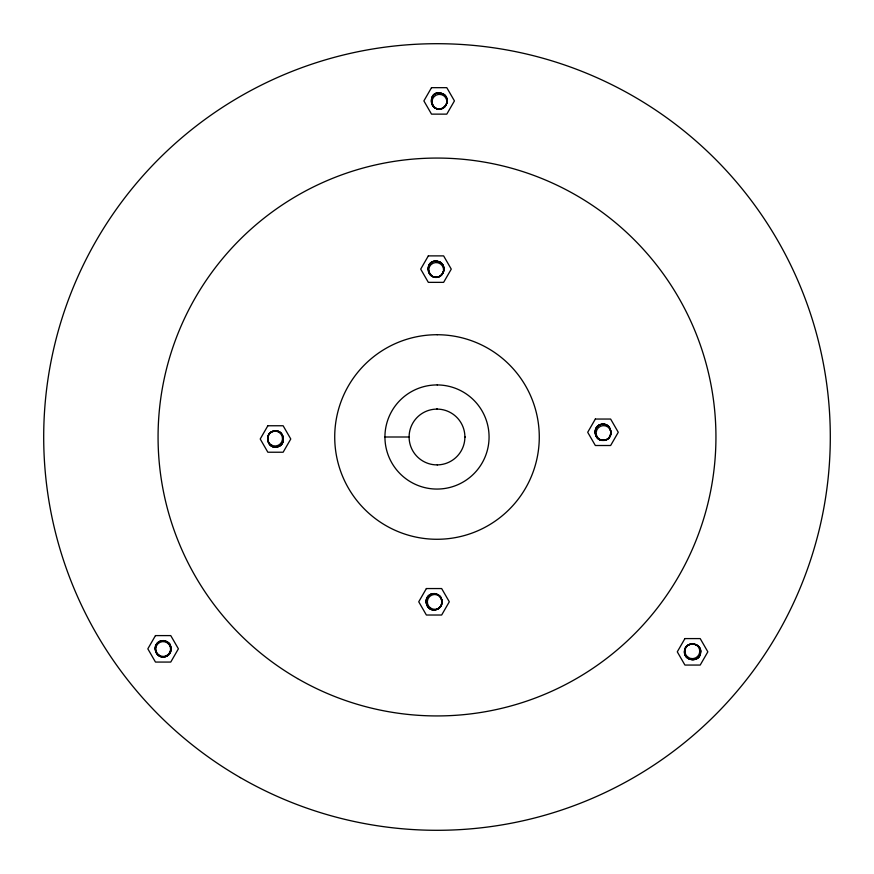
<?xml version="1.0" encoding="UTF-8"?>
<svg xmlns="http://www.w3.org/2000/svg" width="874" height="874" viewBox="0 0 874 874"><rect width="100%" height="100%" fill="white"/><g stroke="black" fill="none" stroke-linecap="round" stroke-linejoin="round"><path stroke-width="1.31" d="M700.314 653.905C703.723 642.598 684.189 640.019 684.528 651.829C684.069 662.186 701.057 662.186 700.609 651.829C700.97 641.516 684.156 641.516 684.539 651.829C684.102 661.115 698.61 662.361 700.303 654.036C697.834 664.076 681.622 659.444 684.834 649.622C686.931 640.806 701.166 642.914 700.609 651.96M439.163 92.873C428.839 92.404 428.795 109.239 439.021 108.944C447.007 109.49 450.307 97.571 443.184 93.933C423.387 86.832 432.368 120.929 446.111 104.913C448.286 101.209 446.909 96.074 443.173 93.955C438.497 92.546 438.835 92.535 443.293 93.999C450.252 97.768 446.92 109.425 439.021 108.944M435.984 261.097C425.605 260.627 425.671 277.626 435.984 277.167C444.975 277.626 446.964 263.413 438.191 261.392C419.4 258.693 431.155 288.18 442.932 273.136C445.106 269.432 443.73 264.298 439.993 262.167C435.328 260.769 435.656 260.758 440.114 262.222C447.084 265.98 443.752 277.648 435.853 277.167M275.496 430.969C263.642 430.609 266.341 450.143 277.582 446.767C287.699 444.516 283.296 428.107 273.409 431.232C263.369 433.548 267.706 449.782 277.571 446.745C286.661 444.768 284.116 430.434 275.627 430.958C285.962 430.729 285.689 447.597 275.365 447.04C265.03 447.259 265.303 430.39 275.627 430.958M602.984 424.251C591.13 423.89 593.828 443.424 605.07 440.048C615.187 437.808 610.795 421.399 600.908 424.513C590.857 426.829 595.205 443.074 605.059 440.037C614.149 438.06 611.603 423.715 603.115 424.24C613.45 424.021 613.177 440.878 602.852 440.321C592.517 440.54 592.791 423.672 603.115 424.24M434.017 593.763C422.164 593.402 424.862 612.936 436.093 609.56C447.554 606.829 440.037 588.65 430.008 594.833C420.875 599.651 429.298 614.236 438.027 608.741C441.763 606.611 443.14 601.487 440.966 597.772C441.326 594.724 430.642 593.085 436.093 594.036C444.932 595.97 443.063 610.402 433.886 609.834C423.551 610.052 423.824 593.184 434.149 593.741M163.11 640.806C151.257 640.445 153.955 659.979 165.197 656.592C176.657 653.883 169.119 635.671 159.101 641.877C148.886 647.459 160.532 662.874 168.704 654.604C171.238 652.124 171.883 648.038 170.146 644.925C170.55 641.8 159.724 640.118 165.186 641.079C174.166 643.046 171.97 657.412 162.979 656.877C152.644 657.095 152.917 640.227 163.241 640.784M439.294 92.862C428.894 92.327 428.763 109.305 439.163 108.933M436.115 261.086C425.714 260.518 425.583 277.539 435.984 277.145M384.931 437L409.108 437M409.108 436.672L409.108 436.738M464.892 436.738L464.892 437.328A27.892 27.892 0 0 1 422.83 461.024A27.892 27.892 0 0 1 423.278 412.714A27.892 27.892 0 0 1 464.892 437.262L464.892 436.672M431.516 87.673L423.879 100.903L431.516 114.133L446.8 114.133L454.436 100.903L446.8 87.673L431.516 87.673M267.859 425.758L260.212 438.999L267.859 452.229L283.132 452.229L290.78 438.999L283.132 425.758L267.859 425.758M155.474 635.595L147.826 648.825L155.474 662.066L170.758 662.066L178.394 648.825L170.758 635.595L155.474 635.595M428.336 255.885L420.7 269.126L428.336 282.357L443.621 282.357L451.268 269.126L443.621 255.885L428.336 255.885M426.381 588.552L418.733 601.793L426.381 615.023L441.654 615.023L449.302 601.793L441.654 588.552L426.381 588.552M595.347 419.05L587.699 432.28L595.347 445.511L610.631 445.511L618.268 432.28L610.631 419.05L595.347 419.05M684.921 638.588L677.284 651.829L684.921 665.059L700.205 665.059L707.842 651.829L700.205 638.588L684.921 638.588M437.197 334.72L435.055 334.742A102.28 102.28 0 0 0 334.72 436.803L334.742 438.945A102.28 102.28 0 0 0 436.803 539.28L438.945 539.258A102.28 102.28 0 0 0 539.28 437.197L539.258 435.055A102.28 102.28 0 0 0 437.197 334.72M437.229 384.931L436.137 384.942A52.069 52.069 0 0 0 384.931 436.771L384.942 437.863A52.069 52.069 0 0 0 436.771 489.069L437.863 489.058A52.069 52.069 0 0 0 489.069 437.229L489.058 436.137A52.069 52.069 0 0 0 437.229 384.931M437.262 409.108L436.672 409.108L437.328 409.108M437.328 464.892L437.262 464.892M430.489 607.998A7.44 7.44 0 0 0 442.168 602.557A7.44 7.44 0 0 0 431.614 595.172A7.44 7.44 0 0 0 430.489 607.998M270.809 444.68A7.44 7.44 0 0 0 282.488 439.229A7.44 7.44 0 0 0 271.923 431.843A7.44 7.44 0 0 0 270.809 444.68M599.324 439.141A7.44 7.44 0 0 0 610.992 433.701A7.44 7.44 0 0 0 600.438 426.304A7.44 7.44 0 0 0 599.324 439.141M431.909 276.075A7.44 7.44 0 0 0 443.577 270.623A7.44 7.44 0 0 0 433.023 263.238A7.44 7.44 0 0 0 431.909 276.075M435.197 107.884A7.44 7.44 0 0 0 446.876 102.444A7.44 7.44 0 0 0 436.323 95.047A7.44 7.44 0 0 0 435.197 107.884M688.067 657.324A7.44 7.44 0 0 0 699.746 651.873A7.44 7.44 0 0 0 689.193 644.488A7.44 7.44 0 0 0 688.067 657.324M158.904 655.118A7.44 7.44 0 0 0 170.583 649.666A7.44 7.44 0 0 0 160.029 642.281A7.44 7.44 0 0 0 158.904 655.118M240.35 777.609A393.3 393.3 0 0 0 830.3 437A393.3 393.3 0 0 0 240.35 96.391A393.3 393.3 0 0 0 240.35 777.609M297.531 678.563A278.937 278.937 0 0 0 715.937 437A278.937 278.937 0 0 0 297.531 195.437A278.937 278.937 0 0 0 297.531 678.563"/></g></svg>
